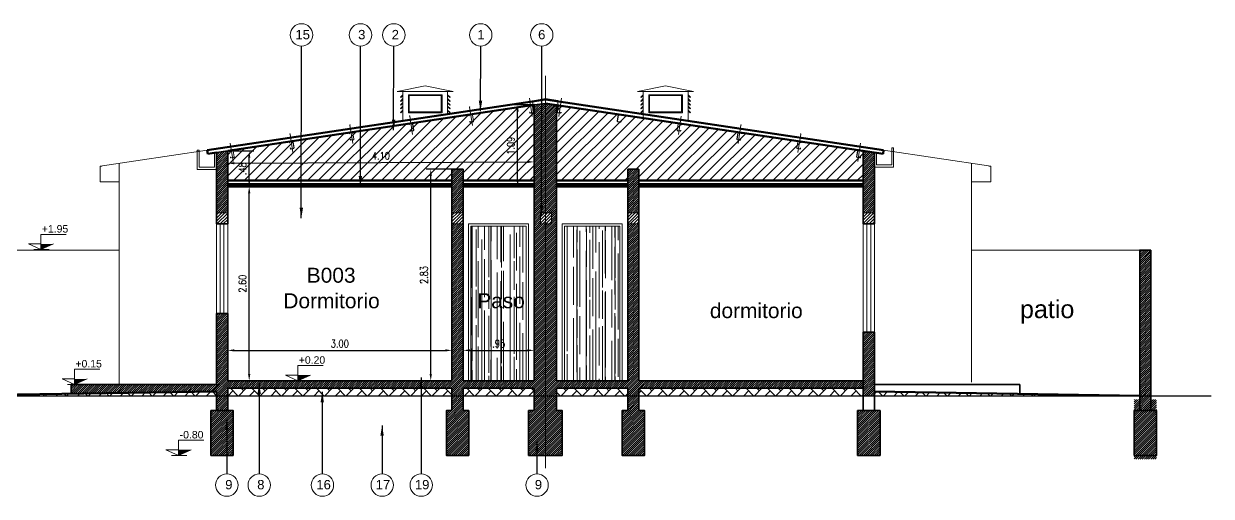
# Model space of a CAD drawing. Header units: millimetres. Extents: x 2761 to 2943, y 1816 to 1962.
# Drawn here: x 2774.27 to 2790.16, y 1945.38 to 1951.7 of the extents above; entities that cross this region are included whole.
import ezdxf

# ---------------------------------------------------------------- set-up
doc = ezdxf.new("R2010")
doc.units = ezdxf.units.MM
doc.linetypes.add('DASHDOT', pattern=[25.4, 12.7, -6.35, 0, -6.35])
doc.layers.get('Defpoints').update_dxf_attribs({"lineweight": 5})
for name, color, linetype, lineweight in [('Aberturas', 1, 'Continuous', 18), ('Cotas', 1, 'Continuous', 15), ('Detalles', 3, 'Continuous', 15), ('Ejes', 3, 'DASHDOT', 13), ('Muros', 6, 'Continuous', 50), ('Rayado', 7, 'Continuous', 15), ('Textos', 3, 'Continuous', 9), ('Vistas', 1, 'Continuous', 20)]:
    doc.layers.add(name, color=color, linetype=linetype, lineweight=lineweight)
doc.styles.add('ARIAL', font='arial.ttf')
doc.styles.add('cotas', font='romans.shx', dxfattribs={"width": 0.8})
doc.styles.get("Standard").update_dxf_attribs({"font": 'arial.ttf'})
doc.linetypes.add('ZIGZAG', pattern='A,0.00254,-5.08,[131,ltypeshp.shx,S=5.08,R=0,X=-5.08,Y=0],-10.16,[131,ltypeshp.shx,S=5.08,R=180,X=5.08,Y=0],-5.08', length=20.32254)
doc.dimstyles.new('Copy of STANDARD', dxfattribs={"dimtxt": 0.13, "dimasz": 0.14, "dimexe": 0.08, "dimexo": 0.02, "dimgap": 0.09, "dimtad": 0, "dimtih": 1, "dimtoh": 1, "dimzin": 0, "dimdsep": 46, "dimtxsty": 'ARIAL', "dimcen": 0.05, "dimadec": 0, "dimazin": 0, "dimtfac": 1, "dimtofl": 0, "dimtmove": 0, "dimatfit": 3, "dimfxl": 1, "dimtolj": 1, "dimtzin": 0, "dimarcsym": 0})
doc.dimstyles.new('Esc 1-50', dxfattribs={"dimtxt": 0.1, "dimasz": 0.09, "dimexe": 0.06, "dimexo": 0, "dimgap": 0.04, "dimtad": 1, "dimzin": 4, "dimdsep": 46, "dimtxsty": 'cotas', "dimcen": 2.5, "dimclrd": 7, "dimclre": 7, "dimclrt": 256, "dimaunit": 1, "dimadec": 0, "dimazin": 0, "dimtfac": 1, "dimtmove": 1, "dimatfit": 3, "dimfxl": 1, "dimarcsym": 0})
pattern_1 = [(45, (2646.10298, 1042.22631), (0, 0.143684098), [0.3048, -0.1016]), (135, (2646.17482, 1042.29816), (0, 0.143684098), [0.3048, -0.1016])]
pattern_2 = [(45, (2600.070978, 1019.538136), (-0.0212132034, 0.0212132034), [])]
pattern_3 = [(90, (2623.80774, 1321.64051), (-0.127, 0.2794), [1.905, -0.254, 0.635, -0.127]), (90, (2623.74424, 1321.80942), (-0.16891, -0.127), [0.381, -0.04191, 0.762, -0.09525]), (90, (2623.69979, 1321.70401), (-0.08509, 0.6604), [1.016, -0.1778, 0.508, -0.127])]
pattern_4 = [(45, (2646.10298, 1042.22631), (-0.070710678, 0.070710678), [])]

# ---------------------------------------------------------------- blocks, each defined once
blk = doc.blocks.new('*D171')
at = {"layer": 'Cotas', "color": 7, "lineweight": -2}
for p, q in [((2777, 1949.524), (2777.348, 1949.524)), ((2777.288, 1947.014), (2777.288, 1949.434)), ((2777, 1946.924), (2777.348, 1946.924))]:
    blk.add_line(p, q, dxfattribs=at)
at = {"layer": 'Cotas', "color": 7}
for points in [[(2777.273, 1949.434), (2777.303, 1949.434), (2777.288, 1949.524)], [(2777.273, 1947.014), (2777.303, 1947.014), (2777.288, 1946.924)]]:
    blk.add_solid(points, dxfattribs=at)
at = {"layer": 'Defpoints', "color": 0}
for p in [(2777, 1949.524), (2777.288, 1949.524), (2777, 1946.924)]:
    blk.add_point(p, dxfattribs=at)
at = {"layer": 'Cotas', "lineweight": 20, "insert": (2777.198, 1948.224), "char_height": 0.1, "attachment_point": 5, "rotation": 90, "style": 'cotas'}
blk.add_mtext('2.60', dxfattribs=at)
blk = doc.blocks.new('*D242')
at = {"layer": 'Cotas', "color": 7, "lineweight": -2}
for p, q in [((2777, 1950.001), (2777.348, 1950.001)), ((2777.288, 1949.614), (2777.288, 1949.911)), ((2777, 1949.524), (2777.348, 1949.524))]:
    blk.add_line(p, q, dxfattribs=at)
at = {"layer": 'Cotas', "color": 7}
for points in [[(2777.273, 1949.911), (2777.303, 1949.911), (2777.288, 1950.001)], [(2777.273, 1949.614), (2777.303, 1949.614), (2777.288, 1949.524)]]:
    blk.add_solid(points, dxfattribs=at)
at = {"layer": 'Defpoints', "color": 0}
for p in [(2777, 1950.001), (2777.288, 1950.001), (2777, 1949.524)]:
    blk.add_point(p, dxfattribs=at)
at = {"layer": 'Cotas', "lineweight": 20, "insert": (2777.198, 1949.762), "char_height": 0.1, "attachment_point": 5, "rotation": 90, "style": 'cotas'}
blk.add_mtext('.48', dxfattribs=at)
blk = doc.blocks.new('*D172')
at = {"layer": 'Cotas', "color": 7, "lineweight": -2}
for p, q in [((2781.1, 1950.616), (2780.818, 1950.616)), ((2780.878, 1949.614), (2780.878, 1950.526)), ((2781.1, 1949.524), (2780.818, 1949.524))]:
    blk.add_line(p, q, dxfattribs=at)
at = {"layer": 'Cotas', "color": 7}
for points in [[(2780.863, 1950.526), (2780.893, 1950.526), (2780.878, 1950.616)], [(2780.863, 1949.614), (2780.893, 1949.614), (2780.878, 1949.524)]]:
    blk.add_solid(points, dxfattribs=at)
at = {"layer": 'Defpoints', "color": 0}
for p in [(2780.878, 1950.616), (2781.1, 1950.616), (2781.1, 1949.524)]:
    blk.add_point(p, dxfattribs=at)
at = {"layer": 'Cotas', "lineweight": 20, "insert": (2780.788, 1950.07), "char_height": 0.1, "attachment_point": 5, "rotation": 90, "style": 'cotas'}
blk.add_mtext('1.09', dxfattribs=at)
blk = doc.blocks.new('*D243')
at = {"layer": 'Cotas', "color": 7, "lineweight": -2}
for p, q in [((2781.1, 1949.679), (2781.099, 1949.914)), ((2777, 1949.662), (2776.999, 1949.897)), ((2777.089, 1949.837), (2781.009, 1949.854))]:
    blk.add_line(p, q, dxfattribs=at)
at = {"layer": 'Cotas', "color": 7}
for points in [[(2777.089, 1949.852), (2777.089, 1949.822), (2776.999, 1949.837)], [(2781.009, 1949.869), (2781.009, 1949.839), (2781.099, 1949.854)]]:
    blk.add_solid(points, dxfattribs=at)
at = {"layer": 'Defpoints', "color": 0}
for p in [(2781.099, 1949.854), (2777, 1949.662), (2781.1, 1949.679)]:
    blk.add_point(p, dxfattribs=at)
at = {"layer": 'Cotas', "lineweight": 20, "insert": (2779.049, 1949.936), "char_height": 0.1, "attachment_point": 5, "rotation": 0.2424, "style": 'cotas'}
blk.add_mtext('4.10', dxfattribs=at)
blk = doc.blocks.new('PCF C N10')
at = {"color": 0}
for p, q in [((-0.025, 0.008), (-0.025, 0.092)), ((-0.023, 0.008), (-0.023, 0.092)), ((0.017, 0.1), (-0.017, 0.1)), ((0.017, 0.098), (-0.017, 0.098)), ((0.017, 0.002), (-0.017, 0.002)), ((0.017, 0), (-0.017, 0)), ((0.023, 0.085), (0.023, 0.092)), ((0.023, 0.085), (0.025, 0.085)), ((0.023, 0.008), (0.023, 0.015)), ((0.023, 0.015), (0.025, 0.015)), ((0.025, 0.085), (0.025, 0.092)), ((0.025, 0.008), (0.025, 0.015))]:
    blk.add_line(p, q, dxfattribs=at)
for centre, radius, start, end in [((-0.017, 0.092), 0.008, 90, 180), ((-0.017, 0.008), 0.008, 180, 270), ((-0.017, 0.092), 0.006, 90, 180), ((-0.017, 0.008), 0.006, 180, 270), ((0.017, 0.092), 0.008, 360, 90), ((0.017, 0.092), 0.006, 360, 90), ((0.017, 0.008), 0.008, 270, 360), ((0.017, 0.008), 0.006, 270, 360)]:
    blk.add_arc(centre, radius, start, end, dxfattribs=at)
blk = doc.blocks.new('*D267')
at = {"layer": 'Cotas', "color": 7, "lineweight": -2}
for p, q in [((2780, 1949.756), (2779.656, 1949.756)), ((2779.716, 1947.014), (2779.716, 1949.666)), ((2780, 1946.924), (2779.656, 1946.924))]:
    blk.add_line(p, q, dxfattribs=at)
at = {"layer": 'Cotas', "color": 7}
for points in [[(2779.701, 1949.666), (2779.731, 1949.666), (2779.716, 1949.756)], [(2779.701, 1947.014), (2779.731, 1947.014), (2779.716, 1946.924)]]:
    blk.add_solid(points, dxfattribs=at)
at = {"layer": 'Defpoints', "color": 0}
for p in [(2779.716, 1949.756), (2780, 1949.756), (2780, 1946.924)]:
    blk.add_point(p, dxfattribs=at)
at = {"layer": 'Cotas', "lineweight": 20, "insert": (2779.626, 1948.34), "char_height": 0.1, "attachment_point": 5, "rotation": 90, "style": 'cotas'}
blk.add_mtext('2.83', dxfattribs=at)
blk = doc.blocks.new('*D262')
at = {"layer": 'Cotas', "color": 7, "lineweight": -2}
for p, q in [((2777, 1947.374), (2777, 1947.271)), ((2780, 1947.374), (2780, 1947.271)), ((2777.09, 1947.331), (2779.91, 1947.331))]:
    blk.add_line(p, q, dxfattribs=at)
at = {"layer": 'Cotas', "color": 7}
for points in [[(2777.09, 1947.346), (2777.09, 1947.316), (2777, 1947.331)], [(2779.91, 1947.346), (2779.91, 1947.316), (2780, 1947.331)]]:
    blk.add_solid(points, dxfattribs=at)
at = {"layer": 'Defpoints', "color": 0}
for p in [(2777, 1947.374), (2780, 1947.374), (2780, 1947.331)]:
    blk.add_point(p, dxfattribs=at)
at = {"layer": 'Cotas', "lineweight": 20, "insert": (2778.5, 1947.421), "char_height": 0.1, "attachment_point": 5, "style": 'cotas'}
blk.add_mtext('3.00', dxfattribs=at)
blk = doc.blocks.new('*D263')
at = {"layer": 'Cotas', "color": 7, "lineweight": -2}
for p, q in [((2780.15, 1947.37), (2780.15, 1947.271)), ((2781.1, 1947.37), (2781.1, 1947.271)), ((2780.24, 1947.331), (2781.01, 1947.331))]:
    blk.add_line(p, q, dxfattribs=at)
at = {"layer": 'Cotas', "color": 7}
for points in [[(2780.24, 1947.346), (2780.24, 1947.316), (2780.15, 1947.331)], [(2781.01, 1947.346), (2781.01, 1947.316), (2781.1, 1947.331)]]:
    blk.add_solid(points, dxfattribs=at)
at = {"layer": 'Defpoints', "color": 0}
for p in [(2780.15, 1947.37), (2781.1, 1947.37), (2781.1, 1947.331)]:
    blk.add_point(p, dxfattribs=at)
at = {"layer": 'Cotas', "lineweight": 20, "insert": (2780.625, 1947.421), "char_height": 0.1, "attachment_point": 5, "style": 'cotas'}
blk.add_mtext('.95', dxfattribs=at)

msp = doc.modelspace()

# ---------------------------------------------------------------- hatches: boundary and pattern name
at = {"layer": 'Cotas'}
for points in [[(2774.502, 1948.757), (2774.502, 1948.681), (2774.67, 1948.757)], [(2774.953, 1946.95), (2774.953, 1946.874), (2775.12, 1946.95)], [(2777.939, 1947), (2777.939, 1946.924), (2778.107, 1947)], [(2776.343, 1946), (2776.343, 1945.924), (2776.511, 1946)]]:
    msp.add_hatch(color=7, dxfattribs=at).paths.add_polyline_path(points)
at = {"layer": 'Detalles', "lineweight": 20}
h = msp.add_hatch(dxfattribs=at)
h.set_pattern_fill('_USER', color=256, scale=0.03, angle=45, pattern_type=0)
h.set_pattern_definition([(45, (2603.620978, 1019.538136), (-0.0212132034, 0.0212132034), [])])
h.paths.add_polyline_path([(2776.85, 1949.174), (2776.85, 1949.024), (2777, 1949.024), (2777, 1949.174)])
h = msp.add_hatch(dxfattribs=at)
h.set_pattern_fill('_USER', color=256, scale=0.03, angle=45, pattern_type=0)
h.set_pattern_definition(pattern_2)
h.paths.add_polyline_path([(2780, 1949.174), (2780, 1949.024), (2780.15, 1949.024), (2780.15, 1949.174)])
h = msp.add_hatch(dxfattribs=at)
h.set_pattern_fill('_USER', color=256, scale=0.03, angle=45, pattern_type=0)
h.set_pattern_definition([(45, (2646.10298, 1042.176315), (-0.0212132034, 0.0212132034), [])])
h.paths.add_polyline_path([(2781.183, 1949.174), (2781.183, 1949.024), (2781.333, 1949.024), (2781.333, 1949.174)])
h = msp.add_hatch(dxfattribs=at)
h.set_pattern_fill('_USER', color=256, scale=0.03, angle=45, pattern_type=0)
h.set_pattern_definition(pattern_2)
h.paths.add_polyline_path([(2782.35, 1949.174), (2782.35, 1949.024), (2782.5, 1949.024), (2782.5, 1949.174)])
h = msp.add_hatch(dxfattribs=at)
h.set_pattern_fill('_USER', color=256, scale=0.03, angle=45, pattern_type=0)
h.set_pattern_definition([(45, (2603.220978, 1019.538136), (-0.0212132034, 0.0212132034), [])])
h.paths.add_polyline_path([(2785.5, 1949.174), (2785.5, 1949.024), (2785.65, 1949.024), (2785.65, 1949.174)])
at = {"layer": 'Rayado', "lineweight": 20}
h = msp.add_hatch(dxfattribs=at)
h.set_pattern_fill('_USER', color=256, scale=0.02, angle=45, pattern_type=0)
h.set_pattern_definition([(45, (2646.102981, 1042.226315), (-0.01414213562, 0.01414213562), [])])
h.paths.add_polyline_path([(2777.075, 1946.524), (2776.775, 1946.524), (2776.775, 1945.924), (2777.075, 1945.924)])
h.paths.add_polyline_path([(2777, 1946.724), (2776.85, 1946.724), (2776.85, 1946.524), (2777, 1946.524)])
h.paths.add_polyline_path([(2777, 1946.824), (2780, 1946.824), (2780, 1946.724), (2780.15, 1946.724), (2780.15, 1946.824), (2781.1, 1946.824), (2781.1, 1946.724), (2781.25, 1946.724), (2781.25, 1949.024), (2781.183, 1949.024), (2781.183, 1949.174), (2781.25, 1949.174), (2781.25, 1950.638), (2781.1, 1950.616), (2781.1, 1946.924), (2780.15, 1946.924), (2780.15, 1949.024), (2780, 1949.024), (2780, 1946.924), (2777, 1946.924), (2777, 1947.824), (2776.85, 1947.824), (2776.85, 1946.874), (2774.906, 1946.874), (2774.906, 1946.752), (2776.85, 1946.779), (2776.85, 1946.724), (2777, 1946.724)])
h.paths.add_polyline_path([(2777, 1950.001), (2776.85, 1949.978), (2776.85, 1949.174), (2777, 1949.174)], flags=17)
h.paths.add_polyline_path([(2780.15, 1949.756), (2780, 1949.756), (2780, 1949.174), (2780.15, 1949.174)], flags=17)
h.paths.add_polyline_path([(2781.4, 1950.616), (2781.25, 1950.638), (2781.25, 1949.174), (2781.333, 1949.174), (2781.333, 1949.024), (2781.25, 1949.024), (2781.25, 1946.724), (2781.4, 1946.724), (2781.4, 1946.824), (2782.35, 1946.824), (2782.35, 1946.724), (2782.5, 1946.724), (2782.5, 1946.824), (2785.5, 1946.824), (2785.5, 1946.924), (2782.5, 1946.924), (2782.5, 1949.024), (2782.35, 1949.024), (2782.35, 1946.924), (2781.4, 1946.924)])
h.paths.add_polyline_path([(2782.5, 1949.756), (2782.35, 1949.756), (2782.35, 1949.174), (2782.5, 1949.174)], flags=17)
h.paths.add_polyline_path([(2785.65, 1947.574), (2785.5, 1947.574), (2785.5, 1946.724), (2785.65, 1946.724)])
h.paths.add_polyline_path([(2785.65, 1949.978), (2785.5, 1950.001), (2785.5, 1949.174), (2785.65, 1949.174)])
h.paths.add_polyline_path([(2785.725, 1946.524), (2785.425, 1946.524), (2785.425, 1945.924), (2785.725, 1945.924)])
h.paths.add_polyline_path([(2782.575, 1946.524), (2782.5, 1946.524), (2782.5, 1946.724), (2782.35, 1946.724), (2782.35, 1946.524), (2782.275, 1946.524), (2782.275, 1945.924), (2782.575, 1945.924)])
h.paths.add_polyline_path([(2781.25, 1946.724), (2781.1, 1946.724), (2781.1, 1946.524), (2781.025, 1946.524), (2781.025, 1945.924), (2781.25, 1945.924)])
h.paths.add_polyline_path([(2781.475, 1946.524), (2781.4, 1946.524), (2781.4, 1946.724), (2781.25, 1946.724), (2781.25, 1945.924), (2781.475, 1945.924)])
h.paths.add_polyline_path([(2780.225, 1946.524), (2780.15, 1946.524), (2780.15, 1946.724), (2780, 1946.724), (2780, 1946.524), (2779.925, 1946.524), (2779.925, 1945.924), (2780.225, 1945.924)])
h = msp.add_hatch(dxfattribs=at)
h.set_pattern_fill('_USER', color=256, scale=0.1, angle=45, pattern_type=0)
h.set_pattern_definition(pattern_4)
h.paths.add_polyline_path([(2781.1, 1950.559), (2781.082, 1950.548), (2781.082, 1950.613), (2777, 1950.001), (2777, 1949.604), (2780, 1949.604), (2780, 1949.756), (2780.15, 1949.756), (2780.15, 1949.604), (2781.1, 1949.604)])
h.paths.add_polyline_path([(2777.273, 1949.656), (2777.273, 1949.869), (2777.123, 1949.869), (2777.123, 1949.656)], flags=24)
h.paths.add_polyline_path([(2780.863, 1949.93), (2780.863, 1950.208), (2780.713, 1950.208), (2780.713, 1949.93)], flags=24)
h.paths.add_polyline_path([(2778.903, 1949.869), (2779.197, 1949.869), (2779.197, 1950.019), (2778.903, 1950.019)], flags=24)
h = msp.add_hatch(dxfattribs=at)
h.set_pattern_fill('_USER', color=256, scale=0.1, angle=45, pattern_type=0)
h.set_pattern_definition(pattern_4)
h.paths.add_polyline_path([(2781.418, 1950.613), (2781.418, 1950.548), (2781.4, 1950.559), (2781.4, 1949.604), (2782.35, 1949.604), (2782.35, 1949.756), (2782.5, 1949.756), (2782.5, 1949.604), (2785.5, 1949.604), (2785.5, 1950.001)])
h.paths.add_polyline_path([(2782.272, 1950.47), (2782.273, 1950.477), (2782.271, 1950.477), (2782.27, 1950.47)], flags=16)
h.paths.add_polyline_path([(2782.262, 1950.401), (2782.26, 1950.401), (2782.258, 1950.389, 0.182676), (2782.261, 1950.394)], flags=16)
h.paths.add_polyline_path([(2782.252, 1950.387), (2782.218, 1950.394, -0.414214), (2782.213, 1950.401), (2782.226, 1950.484, -0.414214), (2782.233, 1950.489), (2782.266, 1950.486), (2782.233, 1950.489, 0.414214), (2782.226, 1950.484), (2782.213, 1950.401, 0.414214), (2782.218, 1950.394)], flags=16)
h.paths.add_polyline_path([(2783.062, 1950.281), (2783.06, 1950.281), (2783.058, 1950.269, 0.182676), (2783.061, 1950.274)], flags=16)
h.paths.add_polyline_path([(2783.026, 1950.364, -0.414214), (2783.033, 1950.369), (2783.072, 1950.363, 0.182676), (2783.067, 1950.366), (2783.033, 1950.369, 0.414214), (2783.026, 1950.364), (2783.013, 1950.281, 0.414214), (2783.019, 1950.274), (2783.052, 1950.267), (2783.019, 1950.274, -0.414214), (2783.013, 1950.281)], flags=16)
h.paths.add_polyline_path([(2783.073, 1950.357), (2783.071, 1950.357), (2783.07, 1950.35), (2783.072, 1950.35)], flags=16)
h.paths.add_polyline_path([(2781.462, 1950.521), (2781.46, 1950.521), (2781.458, 1950.509, 0.182676), (2781.461, 1950.514)], flags=16)
h.paths.add_polyline_path([(2781.452, 1950.509), (2781.413, 1950.515, 0.182676), (2781.418, 1950.512), (2781.451, 1950.507)], flags=16)
h.paths.add_polyline_path([(2781.47, 1950.59), (2781.472, 1950.59), (2781.473, 1950.597), (2781.471, 1950.597)], flags=16)
h.paths.add_polyline_path([(2783.862, 1950.161), (2783.86, 1950.161), (2783.858, 1950.149, 0.182676), (2783.861, 1950.154)], flags=16)
h.paths.add_polyline_path([(2783.826, 1950.244, -0.414214), (2783.833, 1950.249), (2783.872, 1950.243, 0.182676), (2783.867, 1950.246), (2783.833, 1950.249, 0.414214), (2783.826, 1950.244), (2783.814, 1950.161, 0.414214), (2783.819, 1950.154), (2783.852, 1950.147), (2783.819, 1950.154, -0.414214), (2783.814, 1950.161)], flags=16)
h.paths.add_polyline_path([(2783.873, 1950.23), (2783.874, 1950.237), (2783.872, 1950.237), (2783.871, 1950.23)], flags=16)
h.paths.add_polyline_path([(2784.673, 1950.11), (2784.674, 1950.117), (2784.672, 1950.117), (2784.671, 1950.11)], flags=16)
h.paths.add_polyline_path([(2784.662, 1950.041), (2784.66, 1950.041), (2784.659, 1950.029, 0.182676), (2784.661, 1950.034)], flags=16)
h.paths.add_polyline_path([(2784.614, 1950.041, 0.414214), (2784.619, 1950.034), (2784.652, 1950.027), (2784.619, 1950.034, -0.414214), (2784.614, 1950.041), (2784.615, 1950.046, 0.37127), (2784.613, 1950.036)], flags=16)
h.paths.add_polyline_path([(2785.473, 1949.99), (2785.474, 1949.997), (2785.472, 1949.997), (2785.471, 1949.99)], flags=16)
h.paths.add_polyline_path([(2785.463, 1949.921), (2785.461, 1949.921), (2785.459, 1949.909, 0.182676), (2785.462, 1949.914)], flags=16)
h.paths.add_polyline_path([(2785.414, 1949.921, 0.414214), (2785.419, 1949.914), (2785.453, 1949.907), (2785.419, 1949.914, -0.414214), (2785.414, 1949.921), (2785.415, 1949.926, 0.37127), (2785.413, 1949.916)], flags=16)
at = {"layer": 'Rayado'}
h = msp.add_hatch(dxfattribs=at)
h.set_pattern_fill('AR-RROOF', color=256, scale=0.005, angle=90, style=0)
h.set_pattern_definition(pattern_3)
h.paths.add_polyline_path([(2780.253, 1948.994), (2780.993, 1948.994), (2780.993, 1948.983), (2780.253, 1947.965)])
h.paths.add_polyline_path([(2780.993, 1948.983), (2780.993, 1946.924), (2780.253, 1947.885), (2780.253, 1947.965)])
h.paths.add_polyline_path([(2780.253, 1947.885), (2780.993, 1946.924), (2780.253, 1946.924)])
h = msp.add_hatch(dxfattribs=at)
h.set_pattern_fill('AR-RROOF', color=256, scale=0.005, angle=90, style=0)
h.set_pattern_definition(pattern_3)
h.paths.add_polyline_path([(2782.246, 1948.994), (2781.506, 1948.994), (2781.506, 1948.983), (2782.246, 1947.965)])
h.paths.add_polyline_path([(2781.506, 1948.983), (2781.506, 1946.924), (2782.246, 1947.885), (2782.246, 1947.965)])
h.paths.add_polyline_path([(2782.246, 1947.885), (2781.506, 1946.924), (2782.246, 1946.924)])
at = {"layer": 'Rayado', "lineweight": 20}
h = msp.add_hatch(dxfattribs=at)
h.set_pattern_fill('_USER', color=256, scale=0.02, angle=45, pattern_type=0)
h.set_pattern_definition([(45, (2645.753101, 1042.226315), (-0.01414213562, 0.01414213562), [])])
h.paths.add_polyline_path([(2789.349, 1948.674), (2789.199, 1948.674), (2789.199, 1946.674), (2789.349, 1946.674)])
h.paths.add_polyline_path([(2789.424, 1946.674), (2789.124, 1946.674), (2789.124, 1945.874), (2789.424, 1945.874)])
h = msp.add_hatch(dxfattribs=at)
h.set_pattern_fill('AR-HBONE', color=256, scale=0.001)
h.set_pattern_definition(pattern_1)
h.paths.add_polyline_path([(2780, 1946.824), (2777, 1946.824), (2777, 1946.724), (2780, 1946.724)])
h.paths.add_polyline_path([(2776.85, 1946.779), (2772.9, 1946.724), (2776.85, 1946.724)])
h.paths.add_polyline_path([(2781.1, 1946.824), (2780.15, 1946.824), (2780.15, 1946.724), (2781.1, 1946.724)])
h = msp.add_hatch(dxfattribs=at)
h.set_pattern_fill('AR-HBONE', color=256, scale=0.001)
h.set_pattern_definition(pattern_1)
h.paths.add_polyline_path([(2782.35, 1946.824), (2781.4, 1946.824), (2781.4, 1946.724), (2782.35, 1946.724)])
h.paths.add_polyline_path([(2785.5, 1946.824), (2782.5, 1946.824), (2782.5, 1946.724), (2785.5, 1946.724)])
h.paths.add_polyline_path([(2785.65, 1946.779), (2785.65, 1946.724), (2789.199, 1946.724)])

# ---------------------------------------------------------------- linework, layer by layer
at = {"layer": 'Aberturas'}
for p, q in [((2776.85, 1949.024), (2776.85, 1947.824)), ((2776.9, 1949.024), (2776.9, 1947.824)), ((2776.95, 1949.024), (2776.95, 1947.824)), ((2777, 1949.024), (2777, 1947.824)), ((2785.5, 1949.024), (2785.5, 1947.574)), ((2785.55, 1949.024), (2785.55, 1947.574)), ((2785.6, 1949.024), (2785.6, 1947.574)), ((2785.65, 1949.024), (2785.65, 1947.574))]:
    msp.add_line(p, q, dxfattribs=at)
for points in [[(2781.023, 1946.924), (2780.223, 1946.924), (2780.223, 1949.024), (2781.023, 1949.024)], [(2780.993, 1946.924), (2780.253, 1946.924), (2780.253, 1948.994), (2780.993, 1948.994)], [(2781.476, 1946.924), (2782.276, 1946.924), (2782.276, 1949.024), (2781.476, 1949.024)], [(2781.506, 1946.924), (2782.246, 1946.924), (2782.246, 1948.994), (2781.506, 1948.994)]]:
    msp.add_lwpolyline(points, close=True, dxfattribs=at)
at = {"layer": 'Cotas', "color": 7}
for p, q in [((2774.502, 1948.884), (2774.502, 1948.681)), ((2774.502, 1948.884), (2774.842, 1948.884)), ((2774.502, 1948.681), (2774.335, 1948.757)), ((2774.335, 1948.757), (2774.502, 1948.757)), ((2774.611, 1948.681), (2774.407, 1948.681)), ((2774.502, 1948.681), (2774.67, 1948.757)), ((2774.953, 1947.078), (2774.953, 1946.874)), ((2774.953, 1947.078), (2775.292, 1947.078)), ((2777.939, 1947.128), (2777.939, 1946.924)), ((2777.939, 1947.128), (2778.279, 1947.128)), ((2774.953, 1946.874), (2774.785, 1946.95)), ((2774.785, 1946.95), (2774.953, 1946.95)), ((2774.953, 1946.874), (2775.12, 1946.95)), ((2777.939, 1946.924), (2777.772, 1947)), ((2777.772, 1947), (2777.939, 1947)), ((2778.048, 1946.924), (2777.844, 1946.924)), ((2777.939, 1946.924), (2778.107, 1947)), ((2775.061, 1946.874), (2774.858, 1946.874)), ((2776.343, 1946.128), (2776.343, 1945.924)), ((2776.343, 1946.128), (2776.682, 1946.128)), ((2776.343, 1945.924), (2776.175, 1946)), ((2776.175, 1946), (2776.343, 1946)), ((2776.343, 1945.924), (2776.511, 1946)), ((2776.452, 1945.924), (2776.248, 1945.924))]:
    msp.add_line(p, q, dxfattribs=at)
at = {"layer": 'Cotas', "color": 7, "lineweight": 20}
for centre in [(2777.987, 1951.554), (2778.777, 1951.554), (2779.223, 1951.554), (2780.384, 1951.554), (2781.2, 1951.554), (2776.989, 1945.528), (2777.423, 1945.528), (2778.267, 1945.528), (2779.067, 1945.528), (2779.589, 1945.528), (2781.138, 1945.528)]:
    msp.add_circle(centre, 0.15, dxfattribs=at)
at = {"layer": 'Detalles', "lineweight": 5}
for p, q in [((2779.642, 1950.873), (2779.267, 1950.798)), ((2780.017, 1950.798), (2779.642, 1950.873)), ((2782.482, 1950.798), (2782.857, 1950.873)), ((2782.857, 1950.873), (2783.232, 1950.798)), ((2780.017, 1950.798), (2779.267, 1950.798)), ((2779.342, 1950.403), (2779.342, 1950.798)), ((2779.942, 1950.493), (2779.942, 1950.798)), ((2782.482, 1950.798), (2783.232, 1950.798)), ((2782.557, 1950.448), (2782.557, 1950.798)), ((2783.157, 1950.403), (2783.157, 1950.798))]:
    msp.add_line(p, q, dxfattribs=at)
at = {"layer": 'Detalles', "lineweight": 20}
for p, q in [((2781.073, 1950.46), (2781.036, 1950.707)), ((2781.427, 1950.46), (2781.464, 1950.707)), ((2780.273, 1950.34), (2780.235, 1950.587)), ((2779.472, 1950.22), (2779.435, 1950.467)), ((2783.028, 1950.22), (2783.065, 1950.467)), ((2777.872, 1949.98), (2777.835, 1950.227)), ((2778.672, 1950.1), (2778.635, 1950.347)), ((2783.828, 1950.1), (2783.865, 1950.347)), ((2784.628, 1949.98), (2784.665, 1950.227)), ((2777.072, 1949.86), (2777.035, 1950.107)), ((2785.428, 1949.86), (2785.465, 1950.107))]:
    msp.add_line(p, q, dxfattribs=at)
at = {"layer": 'Detalles', "lineweight": 50}
for p, q in [((2776.85, 1946.779), (2772.9, 1946.724)), ((2785.65, 1946.779), (2789.199, 1946.724))]:
    msp.add_line(p, q, dxfattribs=at)
at = {"layer": 'Detalles', "lineweight": 5}
for points in [[(2779.342, 1950.743), (2779.315, 1950.716), (2779.311, 1950.72), (2779.342, 1950.751)], [(2779.342, 1950.693), (2779.315, 1950.665), (2779.311, 1950.669), (2779.342, 1950.701)], [(2779.942, 1950.743), (2779.97, 1950.716), (2779.974, 1950.72), (2779.942, 1950.751)], [(2779.942, 1950.693), (2779.97, 1950.665), (2779.974, 1950.669), (2779.942, 1950.701)], [(2782.557, 1950.743), (2782.53, 1950.716), (2782.526, 1950.72), (2782.557, 1950.751)], [(2782.557, 1950.693), (2782.53, 1950.665), (2782.526, 1950.669), (2782.557, 1950.701)], [(2783.157, 1950.743), (2783.185, 1950.716), (2783.189, 1950.72), (2783.157, 1950.751)], [(2783.157, 1950.693), (2783.185, 1950.665), (2783.189, 1950.669), (2783.157, 1950.701)], [(2779.342, 1950.642), (2779.315, 1950.614), (2779.311, 1950.618), (2779.342, 1950.65)], [(2779.342, 1950.591), (2779.315, 1950.564), (2779.311, 1950.568), (2779.342, 1950.599)], [(2779.342, 1950.541), (2779.315, 1950.513), (2779.311, 1950.517), (2779.342, 1950.549)], [(2779.942, 1950.642), (2779.97, 1950.614), (2779.974, 1950.618), (2779.942, 1950.65)], [(2779.942, 1950.591), (2779.97, 1950.564), (2779.974, 1950.568), (2779.942, 1950.599)], [(2779.942, 1950.541), (2779.97, 1950.513), (2779.974, 1950.517), (2779.942, 1950.549)], [(2782.557, 1950.642), (2782.53, 1950.614), (2782.526, 1950.618), (2782.557, 1950.65)], [(2782.557, 1950.591), (2782.53, 1950.564), (2782.526, 1950.568), (2782.557, 1950.599)], [(2782.557, 1950.541), (2782.53, 1950.513), (2782.526, 1950.517), (2782.557, 1950.549)], [(2783.157, 1950.642), (2783.185, 1950.614), (2783.189, 1950.618), (2783.157, 1950.65)], [(2783.157, 1950.591), (2783.185, 1950.564), (2783.189, 1950.568), (2783.157, 1950.599)], [(2783.157, 1950.541), (2783.185, 1950.513), (2783.189, 1950.517), (2783.157, 1950.549)]]:
    msp.add_lwpolyline(points, dxfattribs=at)
for points in [[(2779.867, 1950.513), (2779.417, 1950.513), (2779.417, 1950.751), (2779.867, 1950.751)], [(2779.857, 1950.523), (2779.427, 1950.523), (2779.427, 1950.741), (2779.857, 1950.741)], [(2782.632, 1950.513), (2783.082, 1950.513), (2783.082, 1950.751), (2782.632, 1950.751)], [(2782.642, 1950.523), (2783.072, 1950.523), (2783.072, 1950.741), (2782.642, 1950.741)]]:
    msp.add_lwpolyline(points, close=True, dxfattribs=at)
at = {"layer": 'Detalles', "lineweight": 20}
for points in [[(2781.25, 1950.689), (2781.25, 1950.703), (2781.082, 1950.674), (2781.082, 1950.548), (2781.1, 1950.559)], [(2781.25, 1950.689), (2781.25, 1950.703), (2781.418, 1950.676), (2781.418, 1950.548), (2781.4, 1950.559)], [(2776.823, 1949.974), (2776.823, 1949.783), (2776.617, 1949.783), (2776.617, 1950.012), (2776.593, 1950.012), (2776.593, 1949.754), (2776.85, 1949.754)], [(2785.677, 1949.974), (2785.677, 1949.813), (2785.883, 1949.813), (2785.883, 1950.042), (2785.907, 1950.042), (2785.907, 1949.784), (2785.65, 1949.784)]]:
    msp.add_lwpolyline(points, dxfattribs=at)
for points in [[(2777, 1949.024), (2776.85, 1949.024), (2776.85, 1949.174), (2777, 1949.174)], [(2780.15, 1949.024), (2780, 1949.024), (2780, 1949.174), (2780.15, 1949.174)], [(2781.333, 1949.024), (2781.183, 1949.024), (2781.183, 1949.174), (2781.333, 1949.174)], [(2782.35, 1949.024), (2782.5, 1949.024), (2782.5, 1949.174), (2782.35, 1949.174)], [(2785.5, 1949.024), (2785.65, 1949.024), (2785.65, 1949.174), (2785.5, 1949.174)]]:
    msp.add_lwpolyline(points, close=True, dxfattribs=at)
for p in [(2780.235, 1950.587), (2779.435, 1950.467), (2777.835, 1950.227), (2778.635, 1950.347), (2783.865, 1950.347), (2784.665, 1950.227)]:
    msp.add_point(p, dxfattribs=at)
at = {"layer": 'Ejes'}
msp.add_line((2781.25, 1951.006), (2781.25, 1945.753), dxfattribs=at)
at = {"layer": 'Muros', "color": 1}
for p, q in [((2781.25, 1950.689), (2776.726, 1950.01)), ((2781.1, 1950.616), (2777, 1950.001)), ((2781.25, 1950.689), (2785.773, 1950.01)), ((2781.25, 1950.638), (2785.766, 1949.961)), ((2776.726, 1950.01), (2776.734, 1949.961)), ((2776.85, 1949.978), (2776.734, 1949.961)), ((2785.773, 1950.01), (2785.766, 1949.961)), ((2777, 1949.554), (2780, 1949.554)), ((2777, 1949.524), (2780, 1949.524)), ((2780.15, 1949.554), (2781.1, 1949.554)), ((2780.15, 1949.524), (2781.1, 1949.524)), ((2782.35, 1949.554), (2781.4, 1949.554)), ((2782.35, 1949.524), (2781.4, 1949.524)), ((2785.5, 1949.554), (2782.5, 1949.554)), ((2785.5, 1949.524), (2782.5, 1949.524))]:
    msp.add_line(p, q, dxfattribs=at)
at = {"layer": 'Muros', "lineweight": 35}
for p, q in [((2781.25, 1950.638), (2781.1, 1950.616)), ((2781.1, 1950.616), (2781.1, 1946.924)), ((2781.25, 1950.638), (2781.4, 1950.616)), ((2781.4, 1950.616), (2781.4, 1946.924)), ((2780, 1949.756), (2780, 1946.924)), ((2780, 1949.756), (2780.15, 1949.756)), ((2780.15, 1949.756), (2780.15, 1946.924)), ((2782.35, 1949.756), (2782.35, 1946.924)), ((2782.5, 1949.756), (2782.35, 1949.756)), ((2782.5, 1949.756), (2782.5, 1946.924)), ((2777, 1949.024), (2776.85, 1949.024)), ((2785.5, 1949.024), (2785.65, 1949.024)), ((2777, 1947.824), (2776.85, 1947.824)), ((2785.5, 1947.574), (2785.65, 1947.574)), ((2780, 1946.924), (2777, 1946.924)), ((2781.1, 1946.924), (2780.15, 1946.924)), ((2781.4, 1946.924), (2782.35, 1946.924)), ((2782.5, 1946.924), (2785.5, 1946.924)), ((2776.85, 1946.874), (2774.906, 1946.874)), ((2774.906, 1946.874), (2774.906, 1946.755)), ((2780, 1946.824), (2777, 1946.824)), ((2780, 1946.824), (2780, 1946.524)), ((2780.15, 1946.824), (2780.15, 1946.524)), ((2781.1, 1946.824), (2780.15, 1946.824)), ((2781.1, 1946.824), (2781.1, 1946.524)), ((2781.4, 1946.824), (2781.4, 1946.524)), ((2781.4, 1946.824), (2782.35, 1946.824)), ((2782.35, 1946.824), (2782.35, 1946.524)), ((2782.5, 1946.824), (2782.5, 1946.524)), ((2782.5, 1946.824), (2785.5, 1946.824)), ((2785.65, 1946.874), (2787.594, 1946.874)), ((2787.594, 1946.874), (2787.594, 1946.749))]:
    msp.add_line(p, q, dxfattribs=at)
at = {"layer": 'Muros', "color": 3, "linetype": 'ZIGZAG', "ltscale": 0.003}
for p, q in [((2777, 1949.604), (2780, 1949.604)), ((2780.15, 1949.604), (2781.1, 1949.604)), ((2782.35, 1949.604), (2781.4, 1949.604)), ((2785.5, 1949.604), (2782.5, 1949.604))]:
    msp.add_line(p, q, dxfattribs=at)
at = {"layer": 'Muros', "lineweight": 35}
for points in [[(2776.85, 1949.024), (2776.85, 1949.978), (2777, 1950.001), (2777, 1949.024)], [(2785.65, 1949.024), (2785.65, 1949.978), (2785.5, 1950.001), (2785.5, 1949.024)], [(2776.85, 1946.874), (2776.85, 1947.824)], [(2777, 1947.824), (2777, 1946.924)], [(2785.5, 1947.574), (2785.5, 1946.524)], [(2785.65, 1946.524), (2785.65, 1947.574)], [(2776.85, 1946.524), (2776.85, 1946.779)], [(2777, 1946.824), (2777, 1946.524)], [(2780.15, 1946.524), (2780.225, 1946.524), (2780.225, 1945.924), (2779.925, 1945.924), (2779.925, 1946.524), (2780, 1946.524)], [(2781.1, 1946.524), (2781.025, 1946.524), (2781.025, 1945.924), (2781.475, 1945.924), (2781.475, 1946.524), (2781.4, 1946.524)], [(2782.35, 1946.524), (2782.275, 1946.524), (2782.275, 1945.924), (2782.575, 1945.924), (2782.575, 1946.524), (2782.5, 1946.524)]]:
    msp.add_lwpolyline(points, dxfattribs=at)
for points in [[(2789.349, 1948.674), (2789.199, 1948.674), (2789.199, 1946.524), (2789.349, 1946.524)], [(2777.075, 1945.924), (2776.775, 1945.924), (2776.775, 1946.524), (2777.075, 1946.524)], [(2785.425, 1945.924), (2785.725, 1945.924), (2785.725, 1946.524), (2785.425, 1946.524)], [(2789.124, 1945.924), (2789.424, 1945.924), (2789.424, 1946.524), (2789.124, 1946.524)]]:
    msp.add_lwpolyline(points, close=True, dxfattribs=at)
at = {"layer": 'Vistas', "lineweight": 20}
for p, q in [((2776.726, 1950.01), (2775.295, 1949.796)), ((2785.773, 1950.01), (2787.205, 1949.796)), ((2775.55, 1949.834), (2775.55, 1946.874)), ((2786.95, 1949.834), (2786.95, 1946.904)), ((2775.55, 1948.674), (2772.9, 1948.674)), ((2789.199, 1948.674), (2786.95, 1948.674))]:
    msp.add_line(p, q, dxfattribs=at)
at = {"layer": 'Vistas', "color": 2, "lineweight": 30}
msp.add_line((2772.177, 1946.724), (2790.155, 1946.724), dxfattribs=at)
at = {"layer": 'Vistas', "lineweight": 20}
for points in [[(2775.307, 1949.798), (2775.307, 1949.798), (2775.307, 1949.798), (2775.319, 1949.799), (2775.295, 1949.796), (2775.295, 1949.589), (2775.552, 1949.589)], [(2787.193, 1949.798), (2787.193, 1949.798), (2787.193, 1949.798), (2787.181, 1949.799), (2787.205, 1949.796), (2787.205, 1949.589), (2786.948, 1949.589)]]:
    msp.add_lwpolyline(points, dxfattribs=at)

# ---------------------------------------------------------------- block references
at = {"layer": 'Detalles', "lineweight": 20, "rotation": 188.5307656100462}
for p in [(2781.051, 1950.609), (2780.25, 1950.488), (2778.65, 1950.248), (2779.45, 1950.368), (2777.85, 1950.128), (2777.049, 1950.008)]:
    msp.add_blockref('PCF C N10', p, dxfattribs=at)
at = {"layer": 'Detalles', "lineweight": 20, "xscale": -1, "rotation": 171.4692343899954}
for p in [(2781.449, 1950.609), (2782.25, 1950.488), (2783.05, 1950.368), (2783.85, 1950.248), (2784.65, 1950.128), (2785.451, 1950.008)]:
    msp.add_blockref('PCF C N10', p, dxfattribs=at)

# ---------------------------------------------------------------- texts
at = {"layer": 'Cotas', "lineweight": 20}
for s, height, p in [('15', 0.125, (2777.906, 1951.496)), ('3', 0.125, (2778.745, 1951.496)), ('2', 0.125, (2779.194, 1951.496)), ('1', 0.125, (2780.34, 1951.496)), ('6', 0.125, (2781.152, 1951.496)), ('+1.95', 0.1, (2774.514, 1948.908)), ('+0.20', 0.1, (2777.951, 1947.152)), ('+0.15', 0.1, (2774.964, 1947.102)), ('-0.80', 0.1, (2776.358, 1946.152)), ('9', 0.125, (2776.967, 1945.471)), ('8', 0.125, (2777.395, 1945.471)), ('16', 0.125, (2778.186, 1945.471)), ('17', 0.125, (2778.98, 1945.471)), ('19', 0.125, (2779.504, 1945.471)), ('9', 0.125, (2781.108, 1945.471))]:
    msp.add_text(s, height=height, dxfattribs=at).set_placement(p)
at = {"layer": 'Textos', "color": 7, "lineweight": 20}
for s, height, p in [('B003', 0.2, (2778.058, 1948.237)), ('Dormitorio', 0.2, (2777.745, 1947.895)), ('Paso', 0.2, (2780.338, 1947.896)), ('patio', 0.24, (2787.597, 1947.763)), ('dormitorio', 0.2, (2783.449, 1947.763))]:
    msp.add_text(s, height=height, dxfattribs=at).set_placement(p)

# ---------------------------------------------------------------- dimensions: what is measured, and where the dimension line sits
at = {"layer": 'Cotas', "lineweight": 20}
for p1, p2, distance, picture, middle in [((2781.1, 1949.524), (2781.1, 1950.616), 0.222, '*D172', (2780.788, 1950.07)), ((2777, 1949.662), (2781.1, 1949.679), 0.175, '*D243', (2779.049, 1949.936))]:
    dim = msp.add_aligned_dim(p1=p1, p2=p2, distance=distance, dimstyle='Esc 1-50', dxfattribs=at)
    dim.commit()
    dim.dimension.update_dxf_attribs({"geometry": picture, "text_midpoint": middle})
for base, p1, p2, picture, middle in [((2777.288, 1950.001), (2777, 1949.524), (2777, 1950.001), '*D242', (2777.198, 1949.762)), ((2777.288, 1949.524), (2777, 1946.924), (2777, 1949.524), '*D171', (2777.198, 1948.224))]:
    dim = msp.add_linear_dim(base=base, p1=p1, p2=p2, angle=90, dimstyle='Esc 1-50', dxfattribs=at)
    dim.commit()
    dim.dimension.update_dxf_attribs({"geometry": picture, "text_midpoint": middle})
for p1, p2, distance, picture, middle in [((2780, 1946.924), (2780, 1949.756), 0.284, '*D267', (2779.626, 1948.34)), ((2777, 1947.374), (2780, 1947.374), -0.043, '*D262', (2778.5, 1947.421))]:
    dim = msp.add_aligned_dim(p1=p1, p2=p2, distance=distance, dimstyle='Esc 1-50', override={"dimfxl": 0.12}, dxfattribs=at)
    dim.commit()
    dim.dimension.update_dxf_attribs({"geometry": picture, "text_midpoint": middle})
dim = msp.add_linear_dim(base=(2781.1, 1947.331), p1=(2780.15, 1947.37), p2=(2781.1, 1947.37), dimstyle='Esc 1-50', override={"dimfxl": 0.12}, dxfattribs=at)
dim.commit()
dim.dimension.update_dxf_attribs({"geometry": '*D263', "text_midpoint": (2780.625, 1947.421)})

# ---------------------------------------------------------------- leaders
at = {"layer": 'Cotas', "color": 7, "ltscale": 0.7}
for points in [[(2777.985, 1949.1), (2777.987, 1951.404)], [(2778.775, 1949.524), (2778.777, 1951.404)], [(2779.22, 1950.278), (2779.223, 1951.404)], [(2780.381, 1950.534), (2780.384, 1951.404)], [(2781.197, 1949.127), (2781.2, 1951.404)], [(2779.586, 1946.967), (2779.588, 1945.678)], [(2777.421, 1946.887), (2777.422, 1945.678)], [(2778.265, 1946.774), (2778.266, 1945.678)], [(2776.987, 1946.405), (2776.987, 1945.678)], [(2779.065, 1946.327), (2779.066, 1945.678)], [(2781.136, 1946.113), (2781.137, 1945.678)]]:
    msp.add_leader(points, dimstyle='Copy of STANDARD', override={"dimgap": 0.09, "dimtad": 0}, dxfattribs=at)

doc.saveas('drawing.dxf')
